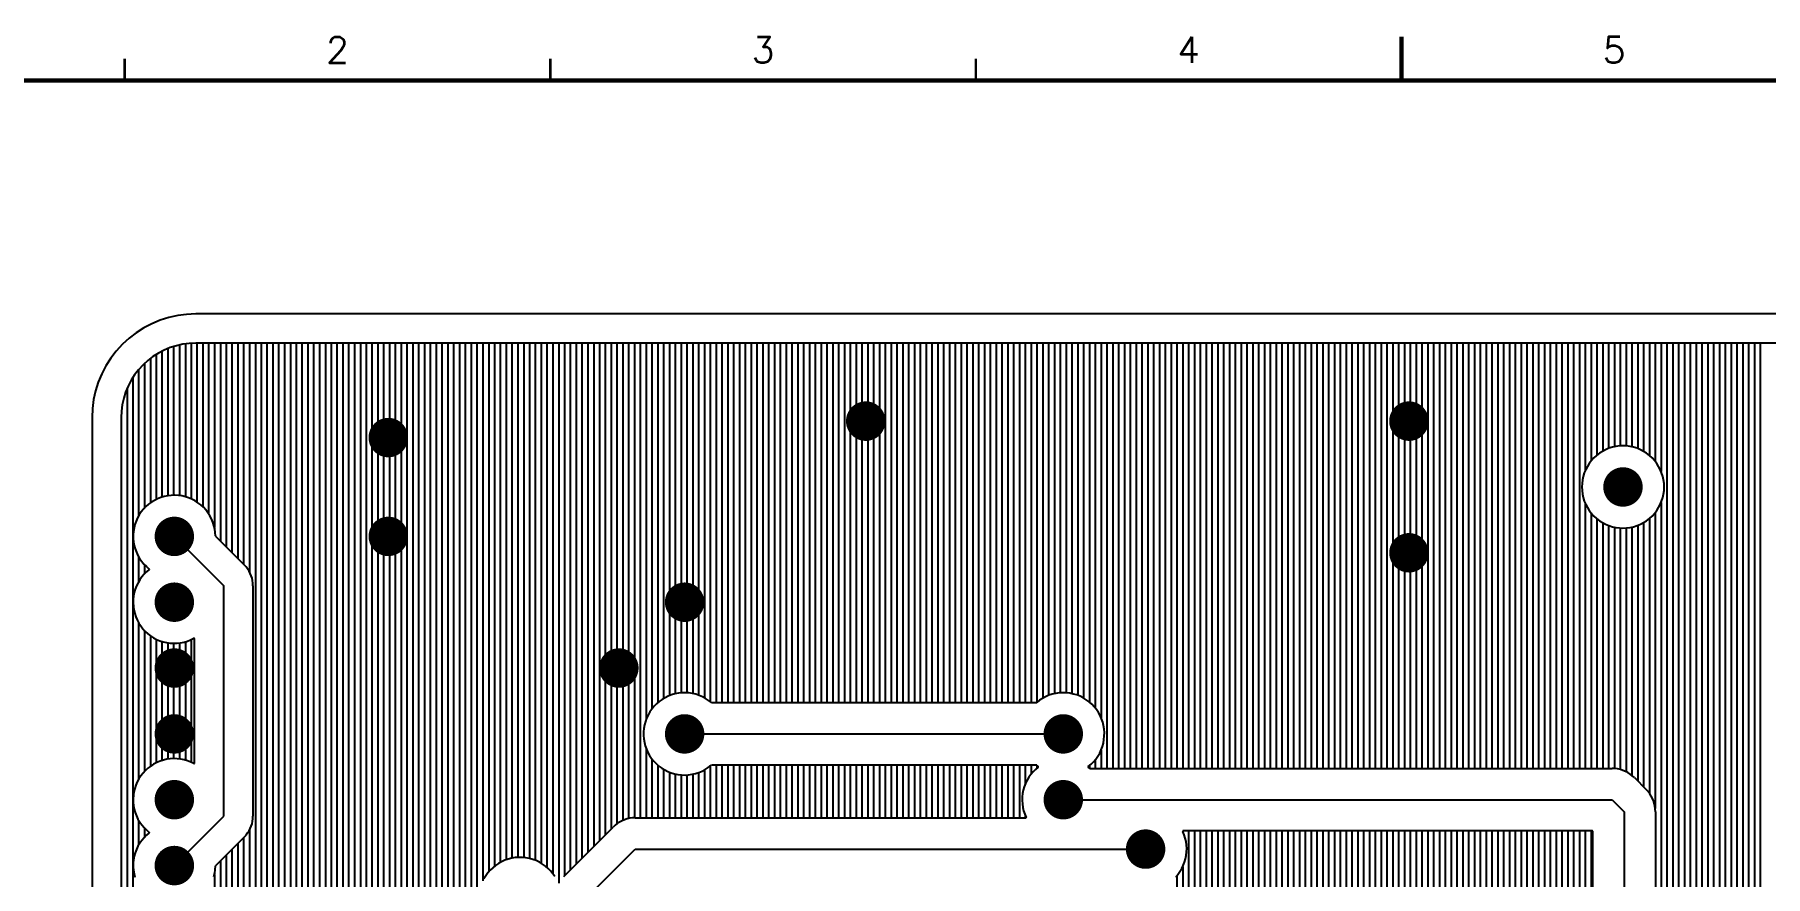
# Model space of a CAD drawing. Extents: x 295 to 953, y 10 to 290.
# Drawn here: x 530.4 to 728.7, y 193.8 to 290.2 of the extents above; entities that cross this region are included whole.
import ezdxf
from ezdxf.enums import TextEntityAlignment as Align

# ---------------------------------------------------------------- set-up
doc = ezdxf.new("R2010")
doc.units = 0
doc.header["$LTSCALE"] = 5
doc.header["$MEASUREMENT"] = 0
doc.layers.get('0').update_dxf_attribs({"linetype": 'CONTINUOUS', "lineweight": 25})
for name, color, linetype in [('ART004_PHO', 10, 'CONTINUOUS'), ('문자', 4, 'CONTINUOUS'), ('테두리', 3, 'CONTINUOUS')]:
    doc.layers.add(name, color=color, linetype=linetype)
doc.styles.get("Standard").update_dxf_attribs({"font": 'simplex.shx'})

# ---------------------------------------------------------------- blocks, each defined once
blk = doc.blocks.new('C')
at = {"layer": '테두리'}
for points, const_width in [([(210, 290), (210, 285)], 0.5), ([(63.75, 287.5), (63.75, 285)], 0.3), ([(112.5, 287.5), (112.5, 285)], 0.3), ([(161.25, 287.5), (161.25, 285)], 0.3), ([(15, 285), (15, 15), (405, 15), (405, 285), (15, 285)], 0.5)]:
    blk.add_lwpolyline(points, dxfattribs=dict(at, const_width=const_width))
at = {"layer": '문자'}
for s, p in [('2', (88.12, 288.5)), ('3', (136.88, 288.5)), ('4', (185.62, 288.5)), ('5', (234.38, 288.5))]:
    blk.add_text(s, height=3, dxfattribs=at).set_placement(p, align=Align.MIDDLE)

msp = doc.modelspace()

# ---------------------------------------------------------------- linework, layer by layer
at = {"const_width": 2.26}
for points in [[(625.62, 247.1, 1), (625.62, 244.83, 1)], [(687.85, 247.1, 1), (687.85, 244.83, 1)], [(570.92, 245.21, 1), (570.92, 242.95, 1)], [(712.37, 239.55, 1), (712.37, 237.29, 1)], [(546.41, 233.89, 1), (546.41, 231.63, 1)], [(570.92, 233.89, 1), (570.92, 231.63, 1)], [(687.85, 232.01, 1), (687.85, 229.75, 1)], [(546.41, 226.35, 1), (546.41, 224.09, 1)], [(604.87, 226.35, 1), (604.87, 224.09, 1)], [(546.41, 218.81, 1), (546.41, 216.54, 1)], [(597.33, 218.81, 1), (597.33, 216.54, 1)], [(546.41, 211.26, 1), (546.41, 209, 1)], [(604.87, 211.26, 1), (604.87, 209, 1)], [(648.25, 211.26, 1), (648.25, 209, 1)], [(546.41, 203.72, 1), (546.41, 201.46, 1)], [(648.25, 203.72, 1), (648.25, 201.46, 1)], [(657.68, 198.06, 1), (657.68, 195.8, 1)], [(546.41, 196.18, 1), (546.41, 193.91, 1)]]:
    msp.add_lwpolyline(points, format="xyb", close=True, dxfattribs=at)
at = {"layer": 'ART004_PHO', "color": 7}
for p, q in [((545.78, 257.84), (544.8, 257.53)), ((546.8, 258.07), (545.78, 257.84)), ((547.82, 258.2), (546.8, 258.07)), ((548.86, 258.25), (547.82, 258.2)), ((822.1, 258.25), (548.86, 258.25)), ((542.05, 256.1), (541.22, 255.47)), ((542.92, 256.66), (542.05, 256.1)), ((543.84, 257.13), (542.92, 256.66)), ((544.8, 257.53), (543.84, 257.13)), ((539.76, 254), (539.13, 253.18)), ((540.46, 254.77), (539.76, 254)), ((541.22, 255.47), (540.46, 254.77)), ((545.25, 254.11), (544.59, 253.76)), ((544.99, 253.98), (544.99, 237.26)), ((545.94, 254.39), (545.25, 254.11)), ((545.66, 254.28), (545.66, 237.42)), ((546.65, 254.61), (545.94, 254.39)), ((546.33, 254.52), (546.33, 237.48)), ((547.38, 254.78), (546.65, 254.61)), ((547, 254.7), (547, 237.44)), ((548.11, 254.87), (547.38, 254.78)), ((547.67, 254.82), (547.67, 237.3)), ((548.86, 254.9), (548.11, 254.87)), ((548.34, 254.89), (548.34, 237.06)), ((822.1, 254.9), (548.86, 254.9)), ((549, 254.9), (549, 236.7)), ((549.67, 254.9), (549.67, 236.16)), ((550.34, 254.9), (550.34, 235.36)), ((551.01, 254.9), (551.01, 233.78)), ((551.68, 254.9), (551.68, 232.24)), ((552.35, 254.9), (552.35, 231.57)), ((553.01, 254.9), (553.01, 230.9)), ((553.68, 254.9), (553.68, 230.23)), ((554.35, 254.9), (554.35, 229.57)), ((555.02, 254.9), (555.02, 228.7)), ((555.69, 254.9), (555.69, 83.39)), ((556.35, 254.9), (556.35, 83.39)), ((557.02, 254.9), (557.02, 83.39)), ((557.69, 254.9), (557.69, 83.39)), ((558.36, 254.9), (558.36, 83.39)), ((559.03, 254.9), (559.03, 83.39)), ((559.7, 254.9), (559.7, 83.39)), ((560.36, 254.9), (560.36, 83.39)), ((561.03, 254.9), (561.03, 83.39)), ((561.7, 254.9), (561.7, 83.39)), ((562.37, 254.9), (562.37, 83.39)), ((563.04, 254.9), (563.04, 83.39)), ((563.71, 254.9), (563.71, 83.39)), ((564.37, 254.9), (564.37, 83.39)), ((565.04, 254.9), (565.04, 83.39)), ((565.71, 254.9), (565.71, 83.39)), ((566.38, 254.9), (566.38, 83.39)), ((567.05, 254.9), (567.05, 83.39)), ((567.72, 254.9), (567.72, 83.39)), ((568.38, 254.9), (568.38, 83.39)), ((569.05, 254.9), (569.05, 83.39)), ((569.72, 254.9), (569.72, 83.39)), ((570.39, 254.9), (570.39, 83.39)), ((571.06, 254.9), (571.06, 83.39)), ((571.72, 254.9), (571.72, 83.39)), ((572.39, 254.9), (572.39, 83.39)), ((573.06, 254.9), (573.06, 83.39)), ((573.73, 254.9), (573.73, 83.39)), ((574.4, 254.9), (574.4, 83.39)), ((575.07, 254.9), (575.07, 83.39)), ((575.73, 254.9), (575.73, 83.39)), ((576.4, 254.9), (576.4, 83.39)), ((577.07, 254.9), (577.07, 83.39)), ((577.74, 254.9), (577.74, 83.39)), ((578.41, 254.9), (578.41, 83.39)), ((579.08, 254.9), (579.08, 83.39)), ((579.74, 254.9), (579.74, 83.39)), ((580.41, 254.9), (580.41, 83.39)), ((581.08, 254.9), (581.08, 83.39)), ((581.75, 254.9), (581.75, 193.28)), ((582.42, 254.9), (582.42, 194.32)), ((583.08, 254.9), (583.08, 194.97)), ((583.75, 254.9), (583.75, 195.41)), ((584.42, 254.9), (584.42, 195.71)), ((585.09, 254.9), (585.09, 195.89)), ((585.76, 254.9), (585.76, 195.98)), ((586.43, 254.9), (586.43, 195.97)), ((587.09, 254.9), (587.09, 195.86)), ((587.76, 254.9), (587.76, 195.65)), ((588.43, 254.9), (588.43, 195.32)), ((589.1, 254.9), (589.1, 194.83)), ((589.77, 254.9), (589.77, 194.12)), ((590.44, 254.9), (590.44, 193.04)), ((591.1, 254.9), (591.1, 193.89)), ((591.77, 254.9), (591.77, 194.55)), ((592.44, 254.9), (592.44, 195.22)), ((593.11, 254.9), (593.11, 195.89)), ((593.78, 254.9), (593.78, 196.56)), ((594.45, 254.9), (594.45, 197.23)), ((595.11, 254.9), (595.11, 197.9)), ((595.78, 254.9), (595.78, 198.56)), ((596.45, 254.9), (596.45, 199.23)), ((597.12, 254.9), (597.12, 199.83)), ((597.79, 254.9), (597.79, 200.22)), ((598.45, 254.9), (598.45, 200.43)), ((599.12, 254.9), (599.12, 200.51)), ((599.79, 254.9), (599.79, 200.51)), ((600.46, 254.9), (600.46, 211.79)), ((601.13, 254.9), (601.13, 212.99)), ((601.8, 254.9), (601.8, 213.7)), ((602.46, 254.9), (602.46, 214.18)), ((603.13, 254.9), (603.13, 214.51)), ((603.8, 254.9), (603.8, 214.72)), ((604.47, 254.9), (604.47, 214.83)), ((605.14, 254.9), (605.14, 214.84)), ((605.81, 254.9), (605.81, 214.75)), ((606.47, 254.9), (606.47, 214.56)), ((607.14, 254.9), (607.14, 214.26)), ((607.81, 254.9), (607.81, 213.82)), ((608.48, 254.9), (608.48, 213.71)), ((609.15, 254.9), (609.15, 213.71)), ((609.81, 254.9), (609.81, 213.71)), ((610.48, 254.9), (610.48, 213.71)), ((611.15, 254.9), (611.15, 213.71)), ((611.82, 254.9), (611.82, 213.71)), ((612.49, 254.9), (612.49, 213.71)), ((613.16, 254.9), (613.16, 213.71)), ((613.82, 254.9), (613.82, 213.71)), ((614.49, 254.9), (614.49, 213.71)), ((615.16, 254.9), (615.16, 213.71)), ((615.83, 254.9), (615.83, 213.71)), ((616.5, 254.9), (616.5, 213.71)), ((617.17, 254.9), (617.17, 213.71)), ((617.83, 254.9), (617.83, 213.71)), ((618.5, 254.9), (618.5, 213.71)), ((619.17, 254.9), (619.17, 213.71)), ((619.84, 254.9), (619.84, 213.71)), ((620.51, 254.9), (620.51, 213.71)), ((621.18, 254.9), (621.18, 213.71)), ((621.84, 254.9), (621.84, 213.71)), ((622.51, 254.9), (622.51, 213.71)), ((623.18, 254.9), (623.18, 213.71)), ((623.85, 254.9), (623.85, 213.71)), ((624.52, 254.9), (624.52, 213.71)), ((625.18, 254.9), (625.18, 213.71)), ((625.85, 254.9), (625.85, 213.71)), ((626.52, 254.9), (626.52, 213.71)), ((627.19, 254.9), (627.19, 213.71)), ((627.86, 254.9), (627.86, 213.71)), ((628.53, 254.9), (628.53, 213.71)), ((629.19, 254.9), (629.19, 213.71)), ((629.86, 254.9), (629.86, 213.71)), ((630.53, 254.9), (630.53, 213.71)), ((631.2, 254.9), (631.2, 213.71)), ((631.87, 254.9), (631.87, 213.71)), ((632.54, 254.9), (632.54, 213.71)), ((633.2, 254.9), (633.2, 213.71)), ((633.87, 254.9), (633.87, 213.71)), ((634.54, 254.9), (634.54, 213.71)), ((635.21, 254.9), (635.21, 213.71)), ((635.88, 254.9), (635.88, 213.71)), ((636.54, 254.9), (636.54, 213.71)), ((637.21, 254.9), (637.21, 213.71)), ((637.88, 254.9), (637.88, 213.71)), ((638.55, 254.9), (638.55, 213.71)), ((639.22, 254.9), (639.22, 213.71)), ((639.89, 254.9), (639.89, 213.71)), ((640.55, 254.9), (640.55, 213.71)), ((641.22, 254.9), (641.22, 213.71)), ((641.89, 254.9), (641.89, 213.71)), ((642.56, 254.9), (642.56, 213.71)), ((643.23, 254.9), (643.23, 213.71)), ((643.9, 254.9), (643.9, 213.71)), ((644.56, 254.9), (644.56, 213.71)), ((645.23, 254.9), (645.23, 213.75)), ((645.9, 254.9), (645.9, 214.22)), ((646.57, 254.9), (646.57, 214.54)), ((647.24, 254.9), (647.24, 214.74)), ((647.91, 254.9), (647.91, 214.83)), ((648.57, 254.9), (648.57, 214.83)), ((649.24, 254.9), (649.24, 214.74)), ((649.91, 254.9), (649.91, 214.54)), ((650.58, 254.9), (650.58, 214.23)), ((651.25, 254.9), (651.25, 213.77)), ((651.91, 254.9), (651.91, 213.09)), ((652.58, 254.9), (652.58, 211.98)), ((653.25, 254.9), (653.25, 206.17)), ((653.92, 254.9), (653.92, 206.17)), ((654.59, 254.9), (654.59, 206.17)), ((655.26, 254.9), (655.26, 206.17)), ((655.92, 254.9), (655.92, 206.17)), ((656.59, 254.9), (656.59, 206.17)), ((657.26, 254.9), (657.26, 206.17)), ((657.93, 254.9), (657.93, 206.17)), ((658.6, 254.9), (658.6, 206.17)), ((659.27, 254.9), (659.27, 206.17)), ((659.93, 254.9), (659.93, 206.17)), ((660.6, 254.9), (660.6, 206.17)), ((661.27, 254.9), (661.27, 206.17)), ((661.94, 254.9), (661.94, 206.17)), ((662.61, 254.9), (662.61, 206.17)), ((663.27, 254.9), (663.27, 206.17)), ((663.94, 254.9), (663.94, 206.17)), ((664.61, 254.9), (664.61, 206.17)), ((665.28, 254.9), (665.28, 206.17)), ((665.95, 254.9), (665.95, 206.17)), ((666.62, 254.9), (666.62, 206.17)), ((667.28, 254.9), (667.28, 206.17)), ((667.95, 254.9), (667.95, 206.17)), ((668.62, 254.9), (668.62, 206.17)), ((669.29, 254.9), (669.29, 206.17)), ((669.96, 254.9), (669.96, 206.17)), ((670.63, 254.9), (670.63, 206.17)), ((671.29, 254.9), (671.29, 206.17)), ((671.96, 254.9), (671.96, 206.17)), ((672.63, 254.9), (672.63, 206.17)), ((673.3, 254.9), (673.3, 206.17)), ((673.97, 254.9), (673.97, 206.17)), ((674.64, 254.9), (674.64, 206.17)), ((675.3, 254.9), (675.3, 206.17)), ((675.97, 254.9), (675.97, 206.17)), ((676.64, 254.9), (676.64, 206.17)), ((677.31, 254.9), (677.31, 206.17)), ((677.98, 254.9), (677.98, 206.17)), ((678.64, 254.9), (678.64, 206.17)), ((679.31, 254.9), (679.31, 206.17)), ((679.98, 254.9), (679.98, 206.17)), ((680.65, 254.9), (680.65, 206.17)), ((681.32, 254.9), (681.32, 206.17)), ((681.99, 254.9), (681.99, 206.17)), ((682.65, 254.9), (682.65, 206.17)), ((683.32, 254.9), (683.32, 206.17)), ((683.99, 254.9), (683.99, 206.17)), ((684.66, 254.9), (684.66, 206.17)), ((685.33, 254.9), (685.33, 206.17)), ((686, 254.9), (686, 206.17)), ((686.66, 254.9), (686.66, 206.17)), ((687.33, 254.9), (687.33, 206.17)), ((688, 254.9), (688, 206.17)), ((688.67, 254.9), (688.67, 206.17)), ((689.34, 254.9), (689.34, 206.17)), ((690, 254.9), (690, 206.17)), ((690.67, 254.9), (690.67, 206.17)), ((691.34, 254.9), (691.34, 206.17)), ((692.01, 254.9), (692.01, 206.17)), ((692.68, 254.9), (692.68, 206.17)), ((693.35, 254.9), (693.35, 206.17)), ((694.01, 254.9), (694.01, 206.17)), ((694.68, 254.9), (694.68, 206.17)), ((695.35, 254.9), (695.35, 206.17)), ((696.02, 254.9), (696.02, 206.17)), ((696.69, 254.9), (696.69, 206.17)), ((697.36, 254.9), (697.36, 206.17)), ((698.02, 254.9), (698.02, 206.17)), ((698.69, 254.9), (698.69, 206.17)), ((699.36, 254.9), (699.36, 206.17)), ((700.03, 254.9), (700.03, 206.17)), ((700.7, 254.9), (700.7, 206.17)), ((701.37, 254.9), (701.37, 206.17)), ((702.03, 254.9), (702.03, 206.17)), ((702.7, 254.9), (702.7, 206.17)), ((703.37, 254.9), (703.37, 206.17)), ((704.04, 254.9), (704.04, 206.17)), ((704.71, 254.9), (704.71, 206.17)), ((705.37, 254.9), (705.37, 206.17)), ((706.04, 254.9), (706.04, 206.17)), ((706.71, 254.9), (706.71, 206.17)), ((707.38, 254.9), (707.38, 206.17)), ((708.05, 254.9), (708.05, 240.3)), ((708.72, 254.9), (708.72, 241.4)), ((709.38, 254.9), (709.38, 242.07)), ((710.05, 254.9), (710.05, 242.52)), ((710.72, 254.9), (710.72, 242.84)), ((711.39, 254.9), (711.39, 243.03)), ((712.06, 254.9), (712.06, 243.12)), ((712.73, 254.9), (712.73, 243.12)), ((713.39, 254.9), (713.39, 243.02)), ((714.06, 254.9), (714.06, 242.82)), ((714.73, 254.9), (714.73, 242.5)), ((715.4, 254.9), (715.4, 242.03)), ((716.07, 254.9), (716.07, 241.35)), ((716.73, 254.9), (716.73, 240.2)), ((717.4, 254.9), (717.4, 83.39)), ((718.07, 254.9), (718.07, 83.39)), ((718.74, 254.9), (718.74, 83.39)), ((719.41, 254.9), (719.41, 83.39)), ((720.08, 254.9), (720.08, 83.39)), ((720.74, 254.9), (720.74, 83.39)), ((721.41, 254.9), (721.41, 83.39)), ((722.08, 254.9), (722.08, 83.39)), ((722.75, 254.9), (722.75, 83.39)), ((723.42, 254.9), (723.42, 83.39)), ((724.09, 254.9), (724.09, 83.39)), ((724.75, 254.9), (724.75, 83.39)), ((725.42, 254.9), (725.42, 83.39)), ((726.09, 254.9), (726.09, 83.39)), ((726.76, 254.9), (726.76, 170.08)), ((727.43, 254.9), (727.43, 174.15)), ((728.1, 254.9), (728.1, 176.02)), ((538.57, 252.31), (538.09, 251.39)), ((539.13, 253.18), (538.57, 252.31)), ((542.32, 251.86), (541.86, 251.26)), ((542.82, 252.4), (542.32, 251.86)), ((542.32, 251.86), (542.32, 235.11)), ((543.37, 252.91), (542.82, 252.4)), ((542.99, 252.57), (542.99, 236.01)), ((543.96, 253.36), (543.37, 252.91)), ((543.66, 253.14), (543.66, 236.59)), ((544.59, 253.76), (543.96, 253.36)), ((544.33, 253.6), (544.33, 236.99)), ((537.69, 250.43), (537.38, 249.44)), ((538.09, 251.39), (537.69, 250.43)), ((541.12, 249.98), (540.83, 249.29)), ((541.46, 250.64), (541.12, 249.98)), ((541.86, 251.26), (541.46, 250.64)), ((541.65, 250.95), (541.65, 87.34)), ((537.16, 248.43), (537.02, 247.4)), ((537.38, 249.44), (537.16, 248.43)), ((540.61, 248.58), (540.45, 247.85)), ((540.83, 249.29), (540.61, 248.58)), ((540.99, 249.67), (540.99, 88.62)), ((537.02, 247.4), (536.98, 246.37)), ((536.98, 246.37), (536.98, 91.93)), ((540.35, 247.11), (540.32, 246.37)), ((540.32, 246.37), (540.32, 91.93)), ((540.45, 247.85), (540.35, 247.11)), ((709.34, 242.03), (709.04, 241.75)), ((709.34, 242.03), (709.04, 241.75)), ((709.67, 242.28), (709.34, 242.03)), ((709.67, 242.28), (709.34, 242.03)), ((710.01, 242.5), (709.67, 242.28)), ((710.01, 242.5), (709.67, 242.28)), ((710.38, 242.69), (710.01, 242.5)), ((710.38, 242.69), (710.01, 242.5)), ((710.76, 242.85), (710.38, 242.69)), ((710.76, 242.85), (710.38, 242.69)), ((711.15, 242.97), (710.76, 242.85)), ((711.15, 242.97), (710.76, 242.85)), ((711.55, 243.06), (711.15, 242.97)), ((711.55, 243.06), (711.15, 242.97)), ((711.96, 243.12), (711.55, 243.06)), ((711.96, 243.12), (711.55, 243.06)), ((712.37, 243.13), (711.96, 243.12)), ((712.37, 243.13), (711.96, 243.12)), ((712.78, 243.12), (712.37, 243.13)), ((712.78, 243.12), (712.37, 243.13)), ((713.19, 243.06), (712.78, 243.12)), ((713.19, 243.06), (712.78, 243.12)), ((713.59, 242.97), (713.19, 243.06)), ((713.59, 242.97), (713.19, 243.06)), ((713.98, 242.85), (713.59, 242.97)), ((713.98, 242.85), (713.59, 242.97)), ((714.36, 242.69), (713.98, 242.85)), ((714.36, 242.69), (713.98, 242.85)), ((714.73, 242.5), (714.36, 242.69)), ((714.73, 242.5), (714.36, 242.69)), ((715.07, 242.28), (714.73, 242.5)), ((715.07, 242.28), (714.73, 242.5)), ((715.4, 242.03), (715.07, 242.28)), ((715.4, 242.03), (715.07, 242.28)), ((715.7, 241.75), (715.4, 242.03)), ((715.7, 241.75), (715.4, 242.03)), ((707.94, 240.03), (707.82, 239.64)), ((707.94, 240.03), (707.82, 239.64)), ((708.1, 240.41), (707.94, 240.03)), ((708.1, 240.41), (707.94, 240.03)), ((708.29, 240.78), (708.1, 240.41)), ((708.29, 240.78), (708.1, 240.41)), ((708.51, 241.12), (708.29, 240.78)), ((708.51, 241.12), (708.29, 240.78)), ((708.76, 241.45), (708.51, 241.12)), ((708.76, 241.45), (708.51, 241.12)), ((709.04, 241.75), (708.76, 241.45)), ((709.04, 241.75), (708.76, 241.45)), ((715.98, 241.45), (715.7, 241.75)), ((715.98, 241.45), (715.7, 241.75)), ((716.23, 241.12), (715.98, 241.45)), ((716.23, 241.12), (715.98, 241.45)), ((716.45, 240.78), (716.23, 241.12)), ((716.45, 240.78), (716.23, 241.12)), ((716.64, 240.41), (716.45, 240.78)), ((716.64, 240.41), (716.45, 240.78)), ((716.8, 240.03), (716.64, 240.41)), ((716.8, 240.03), (716.64, 240.41)), ((716.92, 239.64), (716.8, 240.03)), ((716.92, 239.64), (716.8, 240.03)), ((707.68, 238.83), (707.66, 238.42)), ((707.68, 238.83), (707.66, 238.42)), ((707.66, 238.42), (707.68, 238.01)), ((707.66, 238.42), (707.68, 238.01)), ((707.73, 239.24), (707.68, 238.83)), ((707.73, 239.24), (707.68, 238.83)), ((707.68, 238.01), (707.73, 237.6)), ((707.68, 238.01), (707.73, 237.6)), ((707.82, 239.64), (707.73, 239.24)), ((707.82, 239.64), (707.73, 239.24)), ((717.01, 239.24), (716.92, 239.64)), ((717.01, 239.24), (716.92, 239.64)), ((717.07, 238.83), (717.01, 239.24)), ((717.07, 238.83), (717.01, 239.24)), ((717.01, 237.6), (717.07, 238.01)), ((717.01, 237.6), (717.07, 238.01)), ((717.08, 238.42), (717.07, 238.83)), ((717.08, 238.42), (717.07, 238.83)), ((717.07, 238.01), (717.08, 238.42)), ((717.07, 238.01), (717.08, 238.42)), ((543.15, 236.17), (542.87, 235.88)), ((543.46, 236.44), (543.15, 236.17)), ((543.78, 236.68), (543.46, 236.44)), ((544.13, 236.89), (543.78, 236.68)), ((544.49, 237.07), (544.13, 236.89)), ((544.87, 237.22), (544.49, 237.07)), ((545.26, 237.33), (544.87, 237.22)), ((545.66, 237.42), (545.26, 237.33)), ((546.06, 237.46), (545.66, 237.42)), ((546.46, 237.48), (546.06, 237.46)), ((546.87, 237.45), (546.46, 237.48)), ((547.27, 237.4), (546.87, 237.45)), ((547.67, 237.31), (547.27, 237.4)), ((548.05, 237.18), (547.67, 237.31)), ((548.42, 237.02), (548.05, 237.18)), ((548.78, 236.83), (548.42, 237.02)), ((549.12, 236.61), (548.78, 236.83)), ((549.45, 236.37), (549.12, 236.61)), ((549.74, 236.09), (549.45, 236.37)), ((550.02, 235.79), (549.74, 236.09)), ((707.73, 237.6), (707.82, 237.2)), ((707.73, 237.6), (707.82, 237.2)), ((707.82, 237.2), (707.94, 236.81)), ((707.82, 237.2), (707.94, 236.81)), ((707.94, 236.81), (708.1, 236.43)), ((707.94, 236.81), (708.1, 236.43)), ((708.05, 236.54), (708.05, 206.17)), ((708.1, 236.43), (708.29, 236.06)), ((708.1, 236.43), (708.29, 236.06)), ((708.29, 236.06), (708.51, 235.72)), ((708.29, 236.06), (708.51, 235.72)), ((716.23, 235.72), (716.45, 236.06)), ((716.23, 235.72), (716.45, 236.06)), ((716.45, 236.06), (716.64, 236.43)), ((716.45, 236.06), (716.64, 236.43)), ((716.64, 236.43), (716.8, 236.81)), ((716.64, 236.43), (716.8, 236.81)), ((716.73, 236.64), (716.73, 191.42)), ((716.8, 236.81), (716.92, 237.2)), ((716.8, 236.81), (716.92, 237.2)), ((716.92, 237.2), (717.01, 237.6)), ((716.92, 237.2), (717.01, 237.6)), ((541.89, 234.12), (541.79, 233.73)), ((542.03, 234.5), (541.89, 234.12)), ((542.19, 234.87), (542.03, 234.5)), ((542.39, 235.23), (542.19, 234.87)), ((542.62, 235.56), (542.39, 235.23)), ((542.87, 235.88), (542.62, 235.56)), ((550.26, 235.47), (550.02, 235.79)), ((550.48, 235.13), (550.26, 235.47)), ((550.67, 234.77), (550.48, 235.13)), ((550.83, 234.4), (550.67, 234.77)), ((550.95, 234.01), (550.83, 234.4)), ((551.04, 233.62), (550.95, 234.01)), ((708.51, 235.72), (708.76, 235.39)), ((708.51, 235.72), (708.76, 235.39)), ((708.72, 235.44), (708.72, 206.17)), ((708.76, 235.39), (709.04, 235.09)), ((708.76, 235.39), (709.04, 235.09)), ((709.04, 235.09), (709.34, 234.81)), ((709.04, 235.09), (709.34, 234.81)), ((709.34, 234.81), (709.67, 234.56)), ((709.34, 234.81), (709.67, 234.56)), ((709.38, 234.77), (709.38, 206.17)), ((709.67, 234.56), (710.01, 234.34)), ((709.67, 234.56), (710.01, 234.34)), ((710.01, 234.34), (710.38, 234.15)), ((710.01, 234.34), (710.38, 234.15)), ((710.05, 234.32), (710.05, 206.17)), ((710.38, 234.15), (710.76, 233.99)), ((710.38, 234.15), (710.76, 233.99)), ((710.72, 234.01), (710.72, 206.17)), ((710.76, 233.99), (711.15, 233.87)), ((710.76, 233.99), (711.15, 233.87)), ((713.59, 233.87), (713.98, 233.99)), ((713.59, 233.87), (713.98, 233.99)), ((713.98, 233.99), (714.36, 234.15)), ((713.98, 233.99), (714.36, 234.15)), ((714.06, 234.02), (714.06, 204.73)), ((714.36, 234.15), (714.73, 234.34)), ((714.36, 234.15), (714.73, 234.34)), ((714.73, 234.34), (715.07, 234.56)), ((714.73, 234.34), (715.07, 234.56)), ((714.73, 234.34), (714.73, 204.06)), ((715.07, 234.56), (715.4, 234.81)), ((715.07, 234.56), (715.4, 234.81)), ((715.4, 234.81), (715.7, 235.09)), ((715.4, 234.81), (715.7, 235.09)), ((715.4, 234.81), (715.4, 203.33)), ((715.7, 235.09), (715.98, 235.39)), ((715.7, 235.09), (715.98, 235.39)), ((715.98, 235.39), (716.23, 235.72)), ((715.98, 235.39), (716.23, 235.72)), ((716.07, 235.5), (716.07, 201.6)), ((541.73, 233.33), (541.7, 232.92)), ((541.7, 232.92), (541.7, 232.52)), ((541.7, 232.52), (541.74, 232.11)), ((541.79, 233.73), (541.73, 233.33)), ((541.74, 232.11), (541.81, 231.72)), ((546.41, 232.76), (552.07, 227.11)), ((551.1, 233.21), (551.04, 233.62)), ((551.12, 232.81), (551.1, 233.21)), ((551.12, 232.81), (551.12, 232.81)), ((551.12, 232.81), (551.12, 232.8)), ((551.12, 232.8), (551.12, 232.8)), ((551.12, 232.8), (551.12, 232.8)), ((551.12, 232.8), (551.12, 232.79)), ((551.12, 232.79), (551.13, 232.79)), ((551.13, 232.79), (551.13, 232.79)), ((551.13, 232.79), (551.13, 232.79)), ((551.13, 232.79), (551.13, 232.78)), ((551.13, 232.78), (554.44, 229.48)), ((711.15, 233.87), (711.55, 233.78)), ((711.15, 233.87), (711.55, 233.78)), ((711.39, 233.81), (711.39, 206.16)), ((711.55, 233.78), (711.96, 233.73)), ((711.55, 233.78), (711.96, 233.73)), ((711.96, 233.73), (712.37, 233.71)), ((711.96, 233.73), (712.37, 233.71)), ((712.06, 233.72), (712.06, 206.05)), ((712.37, 233.71), (712.78, 233.73)), ((712.37, 233.71), (712.78, 233.73)), ((712.73, 233.72), (712.73, 205.8)), ((712.78, 233.73), (713.19, 233.78)), ((712.78, 233.73), (713.19, 233.78)), ((713.19, 233.78), (713.59, 233.87)), ((713.19, 233.78), (713.59, 233.87)), ((713.39, 233.82), (713.39, 205.37)), ((541.81, 231.72), (541.92, 231.32)), ((541.92, 231.32), (542.06, 230.94)), ((542.06, 230.94), (542.23, 230.58)), ((542.23, 230.58), (542.43, 230.23)), ((542.32, 230.41), (542.32, 227.57)), ((542.43, 230.23), (542.67, 229.89)), ((542.69, 228.12), (542.46, 227.79)), ((542.67, 229.89), (542.93, 229.58)), ((542.95, 228.42), (542.69, 228.12)), ((542.93, 229.58), (543.21, 229.3)), ((543.23, 228.7), (542.95, 228.42)), ((542.99, 229.52), (542.99, 228.47)), ((543.21, 229.3), (543.54, 229.02)), ((543.54, 228.96), (543.23, 228.7)), ((543.55, 229.02), (543.54, 229.02)), ((543.54, 229.02), (543.54, 229.02)), ((543.54, 228.96), (543.55, 228.97)), ((543.54, 228.96), (543.54, 228.96)), ((543.55, 229.01), (543.55, 229.02)), ((543.55, 229), (543.55, 229.01)), ((543.55, 229.01), (543.55, 229.01)), ((543.55, 229.01), (543.55, 229.01)), ((543.55, 229.01), (543.55, 229.01)), ((543.56, 229), (543.55, 229)), ((543.55, 228.97), (543.55, 228.98)), ((543.55, 228.98), (543.55, 228.98)), ((543.55, 228.98), (543.56, 228.98)), ((543.55, 228.97), (543.55, 228.97)), ((543.55, 228.97), (543.55, 228.97)), ((543.55, 228.97), (543.55, 228.97)), ((543.56, 228.99), (543.56, 229)), ((543.56, 229), (543.56, 229)), ((543.56, 228.98), (543.56, 228.99)), ((543.56, 228.99), (543.56, 228.99)), ((543.56, 228.99), (543.56, 228.99)), ((543.56, 228.99), (543.56, 228.99)), ((554.64, 229.26), (554.44, 229.48)), ((554.81, 229.03), (554.64, 229.26)), ((554.97, 228.78), (554.81, 229.03)), ((555.11, 228.52), (554.97, 228.78)), ((555.22, 228.25), (555.11, 228.52)), ((555.31, 227.97), (555.22, 228.25)), ((541.82, 226.32), (541.75, 225.93)), ((541.93, 226.71), (541.82, 226.32)), ((542.08, 227.08), (541.93, 226.71)), ((542.25, 227.44), (542.08, 227.08)), ((542.46, 227.79), (542.25, 227.44)), ((552.07, 200.7), (552.07, 227.11)), ((555.37, 227.69), (555.31, 227.97)), ((555.41, 227.4), (555.37, 227.69)), ((555.42, 227.1), (555.41, 227.4)), ((555.42, 227.11), (555.42, 200.7)), ((541.7, 225.53), (541.69, 225.13)), ((541.69, 225.13), (541.72, 224.73)), ((541.75, 225.93), (541.7, 225.53)), ((541.72, 224.73), (541.78, 224.33)), ((541.78, 224.33), (541.87, 223.94)), ((541.87, 223.94), (542, 223.56)), ((542, 223.56), (542.15, 223.19)), ((542.15, 223.19), (542.34, 222.83)), ((542.32, 222.87), (542.32, 204.94)), ((542.34, 222.83), (542.56, 222.5)), ((542.56, 222.5), (542.81, 222.18)), ((542.81, 222.18), (543.08, 221.88)), ((542.99, 221.97), (542.99, 205.83)), ((543.08, 221.88), (543.37, 221.61)), ((543.37, 221.61), (543.69, 221.37)), ((543.66, 221.39), (543.66, 206.42)), ((543.69, 221.37), (544.03, 221.15)), ((544.03, 221.15), (544.38, 220.96)), ((544.33, 220.99), (544.33, 206.82)), ((544.38, 220.96), (544.75, 220.81)), ((544.75, 220.81), (545.13, 220.68)), ((544.99, 220.72), (544.99, 207.08)), ((545.13, 220.68), (545.52, 220.59)), ((545.52, 220.59), (545.92, 220.53)), ((545.66, 220.57), (545.66, 207.24)), ((545.92, 220.53), (546.32, 220.51)), ((546.32, 220.51), (546.72, 220.52)), ((546.33, 220.51), (546.33, 207.3)), ((546.72, 220.52), (547.12, 220.56)), ((547, 220.54), (547, 207.26)), ((547.12, 220.56), (547.52, 220.64)), ((547.52, 220.64), (547.9, 220.75)), ((547.67, 220.68), (547.67, 207.13)), ((547.9, 220.75), (548.28, 220.89)), ((548.28, 220.89), (548.65, 221.08)), ((548.34, 220.92), (548.34, 206.89)), ((548.66, 221.08), (548.65, 221.08)), ((548.67, 221.08), (548.66, 221.08)), ((548.66, 221.08), (548.66, 221.08)), ((548.66, 221.08), (548.66, 221.08)), ((548.68, 221.08), (548.67, 221.08)), ((548.67, 221.08), (548.67, 221.08)), ((548.67, 221.08), (548.67, 221.08)), ((548.69, 221.08), (548.68, 221.08)), ((548.68, 221.08), (548.68, 221.08)), ((548.68, 221.08), (548.68, 221.08)), ((548.69, 221.07), (548.69, 221.08)), ((548.69, 221.08), (548.69, 221.08)), ((548.69, 221.08), (548.69, 221.08)), ((548.7, 221.07), (548.69, 221.07)), ((548.7, 221.06), (548.7, 221.07)), ((548.7, 221.07), (548.7, 221.07)), ((548.7, 221.07), (548.7, 221.07)), ((548.71, 221.06), (548.7, 221.06)), ((548.7, 221.06), (548.7, 221.06)), ((548.71, 221.05), (548.71, 221.06)), ((548.71, 221.06), (548.71, 221.06)), ((548.71, 221.04), (548.71, 221.05)), ((548.71, 221.05), (548.71, 221.05)), ((548.71, 221.05), (548.71, 221.05)), ((548.71, 206.76), (548.71, 221.04)), ((602.63, 214.28), (602.29, 214.07)), ((603, 214.46), (602.63, 214.28)), ((603.37, 214.6), (603, 214.46)), ((603.76, 214.71), (603.37, 214.6)), ((604.16, 214.79), (603.76, 214.71)), ((604.56, 214.83), (604.16, 214.79)), ((604.96, 214.84), (604.56, 214.83)), ((605.37, 214.82), (604.96, 214.84)), ((605.76, 214.76), (605.37, 214.82)), ((606.16, 214.67), (605.76, 214.76)), ((606.54, 214.54), (606.16, 214.67)), ((606.91, 214.38), (606.54, 214.54)), ((607.27, 214.19), (606.91, 214.38)), ((607.61, 213.97), (607.27, 214.19)), ((645.87, 214.2), (645.53, 213.98)), ((646.23, 214.39), (645.87, 214.2)), ((646.6, 214.55), (646.23, 214.39)), ((646.99, 214.67), (646.6, 214.55)), ((647.38, 214.77), (646.99, 214.67)), ((647.79, 214.82), (647.38, 214.77)), ((648.19, 214.84), (647.79, 214.82)), ((648.6, 214.83), (648.19, 214.84)), ((649, 214.78), (648.6, 214.83)), ((649.4, 214.7), (649, 214.78)), ((649.79, 214.59), (649.4, 214.7)), ((650.17, 214.44), (649.79, 214.59)), ((650.53, 214.26), (650.17, 214.44)), ((650.88, 214.04), (650.53, 214.26)), ((600.68, 212.29), (600.51, 211.92)), ((600.88, 212.64), (600.68, 212.29)), ((601.11, 212.97), (600.88, 212.64)), ((601.37, 213.29), (601.11, 212.97)), ((601.65, 213.57), (601.37, 213.29)), ((601.96, 213.84), (601.65, 213.57)), ((602.29, 214.07), (601.96, 213.84)), ((607.93, 213.72), (607.61, 213.97)), ((607.93, 213.72), (607.93, 213.72)), ((607.93, 213.72), (607.93, 213.72)), ((607.93, 213.72), (607.93, 213.72)), ((607.93, 213.72), (607.94, 213.72)), ((607.94, 213.72), (607.94, 213.72)), ((607.94, 213.72), (607.94, 213.71)), ((607.94, 213.71), (607.94, 213.71)), ((607.94, 213.71), (607.95, 213.71)), ((607.95, 213.71), (645.17, 213.71)), ((607.95, 213.71), (607.95, 213.71)), ((645.17, 213.71), (645.17, 213.71)), ((645.17, 213.71), (645.18, 213.71)), ((645.18, 213.71), (645.18, 213.72)), ((645.18, 213.72), (645.19, 213.72)), ((645.18, 213.71), (645.18, 213.71)), ((645.19, 213.72), (645.19, 213.72)), ((645.19, 213.72), (645.19, 213.72)), ((645.19, 213.72), (645.19, 213.72)), ((645.19, 213.72), (645.2, 213.72)), ((645.53, 213.98), (645.2, 213.72)), ((651.2, 213.8), (650.88, 214.04)), ((651.51, 213.54), (651.2, 213.8)), ((651.79, 213.24), (651.51, 213.54)), ((652.04, 212.93), (651.79, 213.24)), ((652.27, 212.59), (652.04, 212.93)), ((652.47, 212.23), (652.27, 212.59)), ((652.63, 211.86), (652.47, 212.23)), ((600.2, 210.76), (600.16, 210.36)), ((600.16, 210.36), (600.16, 209.95)), ((600.27, 211.16), (600.2, 210.76)), ((600.38, 211.55), (600.27, 211.16)), ((600.51, 211.92), (600.38, 211.55)), ((652.77, 211.48), (652.63, 211.86)), ((652.86, 211.08), (652.77, 211.48)), ((652.93, 210.68), (652.86, 211.08)), ((652.96, 210.28), (652.93, 210.68)), ((652.95, 209.87), (652.96, 210.28)), ((600.16, 209.95), (600.19, 209.55)), ((600.19, 209.55), (600.26, 209.15)), ((600.26, 209.15), (600.36, 208.76)), ((600.36, 208.76), (600.5, 208.38)), ((600.46, 208.47), (600.46, 200.51)), ((600.5, 208.38), (600.66, 208.01)), ((604.87, 210.13), (648.25, 210.13)), ((652.42, 207.93), (652.59, 208.3)), ((652.58, 208.28), (652.58, 206.17)), ((652.59, 208.3), (652.73, 208.68)), ((652.73, 208.68), (652.84, 209.07)), ((652.84, 209.07), (652.91, 209.47)), ((652.91, 209.47), (652.95, 209.87)), ((543.71, 206.45), (543.39, 206.21)), ((544.04, 206.67), (543.71, 206.45)), ((544.4, 206.85), (544.04, 206.67)), ((544.77, 207.01), (544.4, 206.85)), ((545.15, 207.13), (544.77, 207.01)), ((545.54, 207.22), (545.15, 207.13)), ((545.94, 207.28), (545.54, 207.22)), ((546.34, 207.3), (545.94, 207.28)), ((546.74, 207.29), (546.34, 207.3)), ((547.14, 207.24), (546.74, 207.29)), ((547.53, 207.16), (547.14, 207.24)), ((547.92, 207.05), (547.53, 207.16)), ((548.29, 206.91), (547.92, 207.05)), ((548.65, 206.73), (548.29, 206.91)), ((548.65, 206.73), (548.66, 206.73)), ((548.66, 206.73), (548.66, 206.73)), ((548.66, 206.73), (548.66, 206.73)), ((548.66, 206.73), (548.67, 206.73)), ((548.67, 206.73), (548.67, 206.73)), ((548.67, 206.73), (548.67, 206.73)), ((548.67, 206.73), (548.68, 206.73)), ((548.68, 206.73), (548.68, 206.73)), ((548.68, 206.73), (548.68, 206.73)), ((548.68, 206.73), (548.69, 206.73)), ((548.69, 206.73), (548.7, 206.74)), ((548.69, 206.73), (548.69, 206.73)), ((548.69, 206.73), (548.69, 206.73)), ((548.69, 206.73), (548.69, 206.73)), ((548.7, 206.74), (548.7, 206.75)), ((548.7, 206.75), (548.71, 206.75)), ((548.7, 206.74), (548.7, 206.74)), ((548.7, 206.74), (548.7, 206.74)), ((548.7, 206.74), (548.7, 206.74)), ((548.71, 206.75), (548.71, 206.76)), ((548.71, 206.76), (548.71, 206.76)), ((548.71, 206.76), (548.71, 206.76)), ((548.71, 206.75), (548.71, 206.75)), ((548.71, 206.75), (548.71, 206.75)), ((600.66, 208.01), (600.86, 207.66)), ((600.86, 207.66), (601.09, 207.32)), ((601.09, 207.32), (601.34, 207.01)), ((601.13, 207.27), (601.13, 200.51)), ((601.34, 207.01), (601.62, 206.72)), ((601.62, 206.72), (601.92, 206.45)), ((601.8, 206.56), (601.8, 200.51)), ((601.92, 206.45), (602.25, 206.21)), ((602.25, 206.21), (602.59, 206)), ((607.23, 206.05), (607.57, 206.27)), ((607.57, 206.27), (607.92, 206.54)), ((607.81, 206.45), (607.81, 200.51)), ((607.94, 206.55), (607.93, 206.55)), ((607.93, 206.55), (607.93, 206.54)), ((607.93, 206.54), (607.93, 206.54)), ((607.93, 206.54), (607.93, 206.54)), ((607.95, 206.55), (607.94, 206.55)), ((607.94, 206.55), (607.94, 206.55)), ((607.94, 206.55), (607.94, 206.55)), ((607.94, 206.55), (607.94, 206.55)), ((607.95, 206.55), (607.95, 206.55)), ((645.17, 206.55), (607.95, 206.55)), ((608.48, 206.55), (608.48, 200.51)), ((609.15, 206.55), (609.15, 200.51)), ((609.81, 206.55), (609.81, 200.51)), ((610.48, 206.55), (610.48, 200.51)), ((611.15, 206.55), (611.15, 200.51)), ((611.82, 206.55), (611.82, 200.51)), ((612.49, 206.55), (612.49, 200.51)), ((613.16, 206.55), (613.16, 200.51)), ((613.82, 206.55), (613.82, 200.51)), ((614.49, 206.55), (614.49, 200.51)), ((615.16, 206.55), (615.16, 200.51)), ((615.83, 206.55), (615.83, 200.51)), ((616.5, 206.55), (616.5, 200.51)), ((617.17, 206.55), (617.17, 200.51)), ((617.83, 206.55), (617.83, 200.51)), ((618.5, 206.55), (618.5, 200.51)), ((619.17, 206.55), (619.17, 200.51)), ((619.84, 206.55), (619.84, 200.51)), ((620.51, 206.55), (620.51, 200.51)), ((621.18, 206.55), (621.18, 200.51)), ((621.84, 206.55), (621.84, 200.51)), ((622.51, 206.55), (622.51, 200.51)), ((623.18, 206.55), (623.18, 200.51)), ((623.85, 206.55), (623.85, 200.51)), ((624.52, 206.55), (624.52, 200.51)), ((625.18, 206.55), (625.18, 200.51)), ((625.85, 206.55), (625.85, 200.51)), ((626.52, 206.55), (626.52, 200.51)), ((627.19, 206.55), (627.19, 200.51)), ((627.86, 206.55), (627.86, 200.51)), ((628.53, 206.55), (628.53, 200.51)), ((629.19, 206.55), (629.19, 200.51)), ((629.86, 206.55), (629.86, 200.51)), ((630.53, 206.55), (630.53, 200.51)), ((631.2, 206.55), (631.2, 200.51)), ((631.87, 206.55), (631.87, 200.51)), ((632.54, 206.55), (632.54, 200.51)), ((633.2, 206.55), (633.2, 200.51)), ((633.87, 206.55), (633.87, 200.51)), ((634.54, 206.55), (634.54, 200.51)), ((635.21, 206.55), (635.21, 200.51)), ((635.88, 206.55), (635.88, 200.51)), ((636.54, 206.55), (636.54, 200.51)), ((637.21, 206.55), (637.21, 200.51)), ((637.88, 206.55), (637.88, 200.51)), ((638.55, 206.55), (638.55, 200.51)), ((639.22, 206.55), (639.22, 200.51)), ((639.89, 206.55), (639.89, 200.51)), ((640.55, 206.55), (640.55, 200.51)), ((641.22, 206.55), (641.22, 200.51)), ((641.89, 206.55), (641.89, 200.51)), ((642.56, 206.55), (642.56, 200.51)), ((643.23, 206.55), (643.23, 200.51)), ((643.9, 206.55), (643.9, 204.4)), ((644.56, 206.55), (644.56, 205.53)), ((645.38, 206.33), (645.08, 206.07)), ((645.18, 206.55), (645.17, 206.55)), ((645.17, 206.55), (645.17, 206.55)), ((645.19, 206.55), (645.18, 206.55)), ((645.18, 206.55), (645.18, 206.55)), ((645.18, 206.55), (645.18, 206.55)), ((645.19, 206.54), (645.19, 206.55)), ((645.19, 206.55), (645.19, 206.55)), ((645.2, 206.54), (645.19, 206.54)), ((645.19, 206.54), (645.19, 206.54)), ((645.2, 206.54), (645.38, 206.39)), ((645.23, 206.51), (645.23, 206.21)), ((645.39, 206.39), (645.38, 206.39)), ((645.38, 206.33), (645.39, 206.33)), ((645.39, 206.38), (645.39, 206.39)), ((645.39, 206.39), (645.39, 206.39)), ((645.39, 206.37), (645.39, 206.38)), ((645.39, 206.38), (645.39, 206.38)), ((645.39, 206.38), (645.39, 206.38)), ((645.4, 206.37), (645.39, 206.37)), ((645.39, 206.34), (645.4, 206.35)), ((645.39, 206.33), (645.39, 206.34)), ((645.39, 206.34), (645.39, 206.34)), ((645.39, 206.34), (645.39, 206.34)), ((645.39, 206.34), (645.39, 206.34)), ((645.39, 206.33), (645.39, 206.33)), ((645.4, 206.36), (645.4, 206.37)), ((645.4, 206.37), (645.4, 206.37)), ((645.4, 206.37), (645.4, 206.37)), ((645.4, 206.35), (645.4, 206.36)), ((645.4, 206.36), (645.4, 206.36)), ((645.4, 206.36), (645.4, 206.36)), ((645.4, 206.35), (645.4, 206.35)), ((645.4, 206.35), (645.4, 206.35)), ((651.11, 206.38), (651.1, 206.38)), ((651.1, 206.38), (651.1, 206.37)), ((651.1, 206.37), (651.1, 206.37)), ((651.1, 206.37), (651.1, 206.37)), ((651.1, 206.37), (651.1, 206.37)), ((651.1, 206.37), (651.1, 206.36)), ((651.1, 206.36), (651.1, 206.36)), ((651.1, 206.36), (651.1, 206.36)), ((651.1, 206.36), (651.1, 206.35)), ((651.1, 206.35), (651.1, 206.35)), ((651.1, 206.35), (651.1, 206.35)), ((651.1, 206.35), (651.1, 206.34)), ((651.1, 206.34), (651.1, 206.34)), ((651.1, 206.34), (651.11, 206.34)), ((651.11, 206.39), (651.43, 206.65)), ((651.11, 206.39), (651.11, 206.39)), ((651.11, 206.39), (651.11, 206.39)), ((651.11, 206.39), (651.11, 206.38)), ((651.11, 206.38), (651.11, 206.38)), ((651.11, 206.34), (651.11, 206.34)), ((651.11, 206.34), (651.11, 206.33)), ((651.3, 206.18), (651.11, 206.33)), ((651.11, 206.33), (651.11, 206.33)), ((651.11, 206.33), (651.11, 206.33)), ((651.25, 206.49), (651.25, 206.23)), ((651.43, 206.65), (651.71, 206.94)), ((651.71, 206.94), (651.98, 207.25)), ((651.91, 207.17), (651.91, 206.17)), ((651.98, 207.25), (652.21, 207.58)), ((652.21, 207.58), (652.42, 207.93)), ((542, 204.27), (541.88, 203.89)), ((542.16, 204.64), (542, 204.27)), ((542.35, 204.99), (542.16, 204.64)), ((542.57, 205.33), (542.35, 204.99)), ((542.82, 205.64), (542.57, 205.33)), ((543.09, 205.94), (542.82, 205.64)), ((543.39, 206.21), (543.09, 205.94)), ((602.46, 206.08), (602.46, 200.51)), ((602.59, 206), (602.96, 205.83)), ((602.96, 205.83), (603.33, 205.68)), ((603.13, 205.75), (603.13, 200.51)), ((603.33, 205.68), (603.72, 205.56)), ((603.72, 205.56), (604.11, 205.48)), ((603.8, 205.54), (603.8, 200.51)), ((604.11, 205.48), (604.52, 205.43)), ((604.47, 205.44), (604.47, 200.51)), ((604.52, 205.43), (604.92, 205.42)), ((604.92, 205.42), (605.32, 205.44)), ((605.14, 205.43), (605.14, 200.51)), ((605.32, 205.44), (605.72, 205.5)), ((605.72, 205.5), (606.12, 205.59)), ((605.81, 205.51), (605.81, 200.51)), ((606.12, 205.59), (606.5, 205.71)), ((606.47, 205.7), (606.47, 200.51)), ((606.5, 205.71), (606.87, 205.86)), ((606.87, 205.86), (607.23, 206.05)), ((607.14, 206), (607.14, 200.51)), ((643.92, 204.46), (643.78, 204.08)), ((644.1, 204.82), (643.92, 204.46)), ((644.3, 205.16), (644.1, 204.82)), ((644.53, 205.49), (644.3, 205.16)), ((644.79, 205.79), (644.53, 205.49)), ((645.08, 206.07), (644.79, 205.79)), ((651.3, 206.18), (651.3, 206.18)), ((651.3, 206.18), (651.31, 206.18)), ((651.31, 206.18), (651.31, 206.17)), ((651.31, 206.17), (651.31, 206.17)), ((651.31, 206.17), (651.31, 206.17)), ((651.31, 206.17), (651.32, 206.17)), ((651.32, 206.17), (651.32, 206.17)), ((651.32, 206.17), (651.32, 206.17)), ((651.32, 206.17), (651.33, 206.17)), ((651.33, 206.17), (711.14, 206.17)), ((711.45, 206.16), (711.14, 206.17)), ((711.76, 206.12), (711.45, 206.16)), ((712.07, 206.05), (711.76, 206.12)), ((712.36, 205.95), (712.07, 206.05)), ((712.65, 205.83), (712.36, 205.95)), ((712.93, 205.69), (712.65, 205.83)), ((713.19, 205.52), (712.93, 205.69)), ((713.44, 205.33), (713.19, 205.52)), ((713.67, 205.12), (713.44, 205.33)), ((713.67, 205.12), (715.04, 203.75)), ((541.72, 203.1), (541.7, 202.7)), ((541.7, 202.7), (541.7, 202.3)), ((541.7, 202.3), (541.74, 201.9)), ((541.78, 203.5), (541.72, 203.1)), ((541.88, 203.89), (541.78, 203.5)), ((643.55, 202.91), (643.54, 202.5)), ((643.54, 202.5), (643.56, 202.11)), ((643.59, 203.3), (643.55, 202.91)), ((643.67, 203.7), (643.59, 203.3)), ((643.78, 204.08), (643.67, 203.7)), ((648.25, 202.59), (711.14, 202.59)), ((711.14, 202.59), (712.5, 201.22)), ((715.25, 203.52), (715.04, 203.75)), ((715.44, 203.28), (715.25, 203.52)), ((715.61, 203.01), (715.44, 203.28)), ((715.75, 202.73), (715.61, 203.01)), ((715.87, 202.45), (715.75, 202.73)), ((715.96, 202.15), (715.87, 202.45)), ((541.74, 201.9), (541.82, 201.51)), ((541.82, 201.51), (541.93, 201.12)), ((541.93, 201.12), (542.07, 200.74)), ((542.07, 200.74), (542.24, 200.38)), ((542.24, 200.38), (542.45, 200.03)), ((546.41, 195.04), (552.07, 200.7)), ((555.37, 200.12), (555.41, 200.41)), ((555.41, 200.41), (555.42, 200.7)), ((597.99, 200.3), (597.7, 200.18)), ((598.29, 200.39), (597.99, 200.3)), ((598.59, 200.46), (598.29, 200.39)), ((598.9, 200.5), (598.59, 200.46)), ((599.21, 200.51), (598.9, 200.5)), ((599.21, 200.51), (643.96, 200.51)), ((643.56, 202.11), (643.62, 201.71)), ((643.62, 201.71), (643.71, 201.32)), ((643.71, 201.32), (643.83, 200.94)), ((643.83, 200.94), (643.99, 200.57)), ((643.9, 200.78), (643.9, 200.51)), ((643.96, 200.51), (643.96, 200.51)), ((643.96, 200.51), (643.96, 200.51)), ((643.96, 200.51), (643.97, 200.51)), ((643.97, 200.51), (643.97, 200.52)), ((643.97, 200.52), (643.98, 200.52)), ((643.97, 200.51), (643.97, 200.51)), ((643.98, 200.52), (643.98, 200.52)), ((643.98, 200.52), (643.98, 200.52)), ((643.98, 200.52), (643.98, 200.52)), ((643.98, 200.52), (643.99, 200.52)), ((643.99, 200.55), (643.99, 200.56)), ((643.99, 200.56), (643.99, 200.56)), ((643.99, 200.56), (643.99, 200.56)), ((643.99, 200.56), (643.99, 200.56)), ((643.99, 200.54), (643.99, 200.55)), ((643.99, 200.55), (643.99, 200.55)), ((643.99, 200.55), (643.99, 200.55)), ((643.99, 200.53), (643.99, 200.54)), ((643.99, 200.54), (643.99, 200.54)), ((643.99, 200.54), (643.99, 200.54)), ((643.99, 200.52), (643.99, 200.53)), ((643.99, 200.53), (643.99, 200.53)), ((643.99, 200.53), (643.99, 200.53)), ((643.99, 200.53), (643.99, 200.53)), ((712.5, 201.22), (712.5, 189.34)), ((716.03, 201.84), (715.96, 202.15)), ((716.07, 201.53), (716.03, 201.84)), ((716.09, 201.22), (716.07, 201.53)), ((716.09, 201.22), (716.09, 192.42)), ((542.32, 200.24), (542.32, 197.39)), ((542.45, 200.03), (542.68, 199.71)), ((542.68, 199.71), (542.94, 199.4)), ((542.94, 199.4), (543.22, 199.12)), ((543.23, 198.53), (542.94, 198.24)), ((542.99, 199.34), (542.99, 198.29)), ((543.22, 199.12), (543.54, 198.85)), ((543.54, 198.79), (543.23, 198.53)), ((543.54, 198.84), (543.54, 198.85)), ((543.55, 198.84), (543.54, 198.84)), ((543.54, 198.79), (543.54, 198.79)), ((543.54, 198.79), (543.55, 198.79)), ((543.55, 198.83), (543.55, 198.84)), ((543.55, 198.84), (543.55, 198.84)), ((543.55, 198.84), (543.55, 198.84)), ((543.56, 198.83), (543.55, 198.83)), ((543.55, 198.83), (543.55, 198.83)), ((543.55, 198.83), (543.55, 198.83)), ((543.55, 198.8), (543.56, 198.81)), ((543.55, 198.79), (543.55, 198.8)), ((543.55, 198.8), (543.55, 198.8)), ((543.55, 198.8), (543.55, 198.8)), ((543.55, 198.8), (543.55, 198.8)), ((543.55, 198.79), (543.55, 198.79)), ((543.56, 198.82), (543.56, 198.83)), ((543.56, 198.81), (543.56, 198.82)), ((543.56, 198.82), (543.56, 198.82)), ((543.56, 198.82), (543.56, 198.82)), ((543.56, 198.81), (543.56, 198.81)), ((543.56, 198.81), (543.56, 198.81)), ((554.44, 198.33), (551.13, 195.02)), ((554.44, 198.33), (554.64, 198.54)), ((554.64, 198.54), (554.81, 198.78)), ((554.81, 198.78), (554.97, 199.02)), ((554.97, 199.02), (555.11, 199.28)), ((555.02, 199.11), (555.02, 83.39)), ((555.11, 199.28), (555.22, 199.55)), ((555.22, 199.55), (555.31, 199.83)), ((555.31, 199.83), (555.37, 200.12)), ((591.02, 193.8), (596.68, 199.46)), ((596.91, 199.67), (596.68, 199.46)), ((597.16, 199.86), (596.91, 199.67)), ((597.42, 200.03), (597.16, 199.86)), ((597.7, 200.18), (597.42, 200.03)), ((661.94, 198.99), (661.93, 198.98)), ((661.93, 198.98), (661.93, 198.98)), ((661.93, 198.98), (661.93, 198.98)), ((661.93, 198.98), (661.93, 198.97)), ((661.93, 198.97), (661.93, 198.97)), ((661.93, 198.97), (661.93, 198.97)), ((661.93, 198.97), (661.93, 198.97)), ((661.93, 198.97), (661.93, 198.96)), ((661.93, 198.96), (661.93, 198.96)), ((661.93, 198.96), (661.93, 198.96)), ((661.93, 198.96), (661.94, 198.95)), ((661.95, 199), (661.94, 199)), ((661.94, 199), (661.94, 198.99)), ((661.94, 198.99), (661.94, 198.95)), ((661.94, 198.99), (661.94, 198.99)), ((661.94, 198.99), (661.94, 198.99)), ((661.94, 198.99), (661.94, 198.99)), ((662.1, 198.56), (661.94, 198.95)), ((661.96, 199), (661.95, 199)), ((661.95, 199), (661.95, 199)), ((661.95, 199), (661.95, 199)), ((661.95, 199), (661.95, 199)), ((661.97, 199.01), (661.96, 199.01)), ((661.96, 199.01), (661.96, 199)), ((661.96, 199), (661.96, 199)), ((661.97, 199.01), (661.97, 199.01)), ((708.89, 199.01), (661.97, 199.01)), ((662.22, 198.18), (662.1, 198.56)), ((662.61, 199.01), (662.61, 115.18)), ((663.27, 199.01), (663.27, 115.25)), ((663.94, 199.01), (663.94, 115.26)), ((664.61, 199.01), (664.61, 115.21)), ((665.28, 199.01), (665.28, 115.08)), ((665.95, 199.01), (665.95, 114.89)), ((666.62, 199.01), (666.62, 114.63)), ((667.28, 199.01), (667.28, 114.27)), ((667.95, 199.01), (667.95, 113.82)), ((668.62, 199.01), (668.62, 113.23)), ((669.29, 199.01), (669.29, 112.46)), ((669.96, 199.01), (669.96, 111.36)), ((670.63, 199.01), (670.63, 109.08)), ((671.29, 199.01), (671.29, 185.6)), ((671.96, 199.01), (671.96, 186.34)), ((672.63, 199.01), (672.63, 186.69)), ((673.3, 199.01), (673.3, 186.81)), ((673.97, 199.01), (673.97, 186.81)), ((674.64, 199.01), (674.64, 186.81)), ((675.3, 199.01), (675.3, 186.81)), ((675.97, 199.01), (675.97, 186.81)), ((676.64, 199.01), (676.64, 186.81)), ((677.31, 199.01), (677.31, 186.81)), ((677.98, 199.01), (677.98, 186.81)), ((678.64, 199.01), (678.64, 186.81)), ((679.31, 199.01), (679.31, 186.81)), ((679.98, 199.01), (679.98, 186.81)), ((680.65, 199.01), (680.65, 186.81)), ((681.32, 199.01), (681.32, 186.81)), ((681.99, 199.01), (681.99, 186.81)), ((682.65, 199.01), (682.65, 186.81)), ((683.32, 199.01), (683.32, 186.66)), ((683.99, 199.01), (683.99, 186.28)), ((684.66, 199.01), (684.66, 185.45)), ((685.33, 199.01), (685.33, 109.92)), ((686, 199.01), (686, 83.39)), ((686.66, 199.01), (686.66, 182.71)), ((687.33, 199.01), (687.33, 183.88)), ((688, 199.01), (688, 184.68)), ((688.67, 199.01), (688.67, 185.29)), ((689.34, 199.01), (689.34, 185.76)), ((690, 199.01), (690, 186.13)), ((690.67, 199.01), (690.67, 186.41)), ((691.34, 199.01), (691.34, 186.61)), ((692.01, 199.01), (692.01, 186.74)), ((692.68, 199.01), (692.68, 186.81)), ((693.35, 199.01), (693.35, 186.81)), ((694.01, 199.01), (694.01, 186.74)), ((694.68, 199.01), (694.68, 186.61)), ((695.35, 199.01), (695.35, 186.41)), ((696.02, 199.01), (696.02, 186.14)), ((696.69, 199.01), (696.69, 185.77)), ((697.36, 199.01), (697.36, 185.3)), ((698.02, 199.01), (698.02, 184.7)), ((698.69, 199.01), (698.69, 183.9)), ((699.36, 199.01), (699.36, 182.75)), ((700.03, 199.01), (700.03, 110.45)), ((700.7, 199.01), (700.7, 83.39)), ((701.37, 199.01), (701.37, 113.51)), ((702.03, 199.01), (702.03, 114.6)), ((702.7, 199.01), (702.7, 115.05)), ((703.37, 199.01), (703.37, 115.24)), ((704.04, 199.01), (704.04, 115.27)), ((704.71, 199.01), (704.71, 115.27)), ((705.37, 199.01), (705.37, 115.27)), ((706.04, 199.01), (706.04, 115.27)), ((706.71, 199.01), (706.71, 115.27)), ((707.38, 199.01), (707.38, 115.27)), ((708.05, 199.01), (708.05, 190.88)), ((708.72, 199.01), (708.72, 192.15)), ((708.9, 199), (708.89, 199.01)), ((708.89, 199.01), (708.89, 199.01)), ((708.89, 199.01), (708.89, 199.01)), ((708.91, 199), (708.9, 199)), ((708.9, 199), (708.9, 199)), ((708.9, 199), (708.9, 199)), ((708.9, 199), (708.9, 199)), ((708.91, 198.99), (708.91, 199)), ((708.91, 199), (708.91, 199)), ((708.91, 199), (708.91, 199)), ((708.92, 198.99), (708.91, 198.99)), ((708.92, 198.98), (708.92, 198.99)), ((708.92, 198.99), (708.92, 198.99)), ((708.92, 198.97), (708.92, 198.98)), ((708.92, 198.98), (708.92, 198.98)), ((708.92, 198.98), (708.92, 198.98)), ((708.92, 198.98), (708.92, 198.98)), ((708.92, 198.97), (708.92, 198.97)), ((708.92, 192.42), (708.92, 198.97)), ((541.93, 196.5), (541.82, 196.11)), ((542.07, 196.88), (541.93, 196.5)), ((542.24, 197.25), (542.07, 196.88)), ((542.45, 197.6), (542.24, 197.25)), ((542.68, 197.93), (542.45, 197.6)), ((542.94, 198.24), (542.68, 197.93)), ((553.01, 196.9), (553.01, 83.39)), ((553.68, 197.57), (553.68, 83.39)), ((554.35, 198.24), (554.35, 83.39)), ((593.56, 191.27), (599.21, 196.93)), ((599.21, 196.93), (657.68, 196.93)), ((662.31, 197.79), (662.22, 198.18)), ((662.37, 197.4), (662.31, 197.79)), ((662.34, 196.2), (662.38, 196.6)), ((662.39, 197), (662.37, 197.4)), ((662.38, 196.6), (662.39, 197)), ((541.74, 195.72), (541.7, 195.31)), ((541.7, 195.31), (541.7, 194.91)), ((541.7, 194.91), (541.73, 194.5)), ((541.73, 194.5), (541.79, 194.1)), ((541.82, 196.11), (541.74, 195.72)), ((551.04, 194.17), (551.1, 194.57)), ((551.1, 194.57), (551.12, 195)), ((551.13, 195.02), (551.12, 195.01)), ((551.12, 195.01), (551.12, 195.01)), ((551.12, 195.01), (551.12, 195.01)), ((551.12, 195.01), (551.12, 195)), ((551.12, 195), (551.12, 195)), ((551.12, 195), (551.12, 195)), ((551.13, 195.02), (551.13, 195.02)), ((551.13, 195.02), (551.13, 195.02)), ((551.13, 195.02), (551.13, 195.02)), ((551.68, 195.57), (551.68, 83.39)), ((552.35, 196.24), (552.35, 83.39)), ((582.59, 194.52), (582.33, 194.21)), ((582.89, 194.8), (582.59, 194.52)), ((583.21, 195.06), (582.89, 194.8)), ((583.55, 195.29), (583.21, 195.06)), ((583.9, 195.49), (583.55, 195.29)), ((584.28, 195.65), (583.9, 195.49)), ((584.66, 195.79), (584.28, 195.65)), ((585.06, 195.89), (584.66, 195.79)), ((585.46, 195.95), (585.06, 195.89)), ((585.87, 195.98), (585.46, 195.95)), ((586.28, 195.98), (585.87, 195.98)), ((586.68, 195.94), (586.28, 195.98)), ((587.09, 195.86), (586.68, 195.94)), ((587.48, 195.75), (587.09, 195.86)), ((587.86, 195.61), (587.48, 195.75)), ((588.23, 195.43), (587.86, 195.61)), ((588.58, 195.22), (588.23, 195.43)), ((588.92, 194.99), (588.58, 195.22)), ((589.23, 194.72), (588.92, 194.99)), ((589.51, 194.43), (589.23, 194.72)), ((589.77, 194.11), (589.51, 194.43)), ((661.39, 194.03), (661.62, 194.35)), ((661.62, 194.35), (661.83, 194.69)), ((661.83, 194.69), (662, 195.05)), ((661.94, 194.91), (661.94, 115.04)), ((662, 195.05), (662.15, 195.43)), ((662.15, 195.43), (662.26, 195.81)), ((662.26, 195.81), (662.34, 196.2)), ((541.79, 194.1), (541.89, 193.71)), ((550.95, 193.77), (551.04, 194.17)), ((551.01, 194.02), (551.01, 83.39)), ((582.09, 193.88), (581.87, 193.53)), ((582.33, 194.21), (582.09, 193.88)), ((590.01, 193.78), (589.77, 194.11)), ((661.13, 193.72), (661.39, 194.03)), ((661.27, 193.88), (661.27, 114.83))]:
    msp.add_line(p, q, dxfattribs=at)

# ---------------------------------------------------------------- block references
msp.add_blockref('C', (476.98, 0))

doc.saveas('drawing.dxf')
